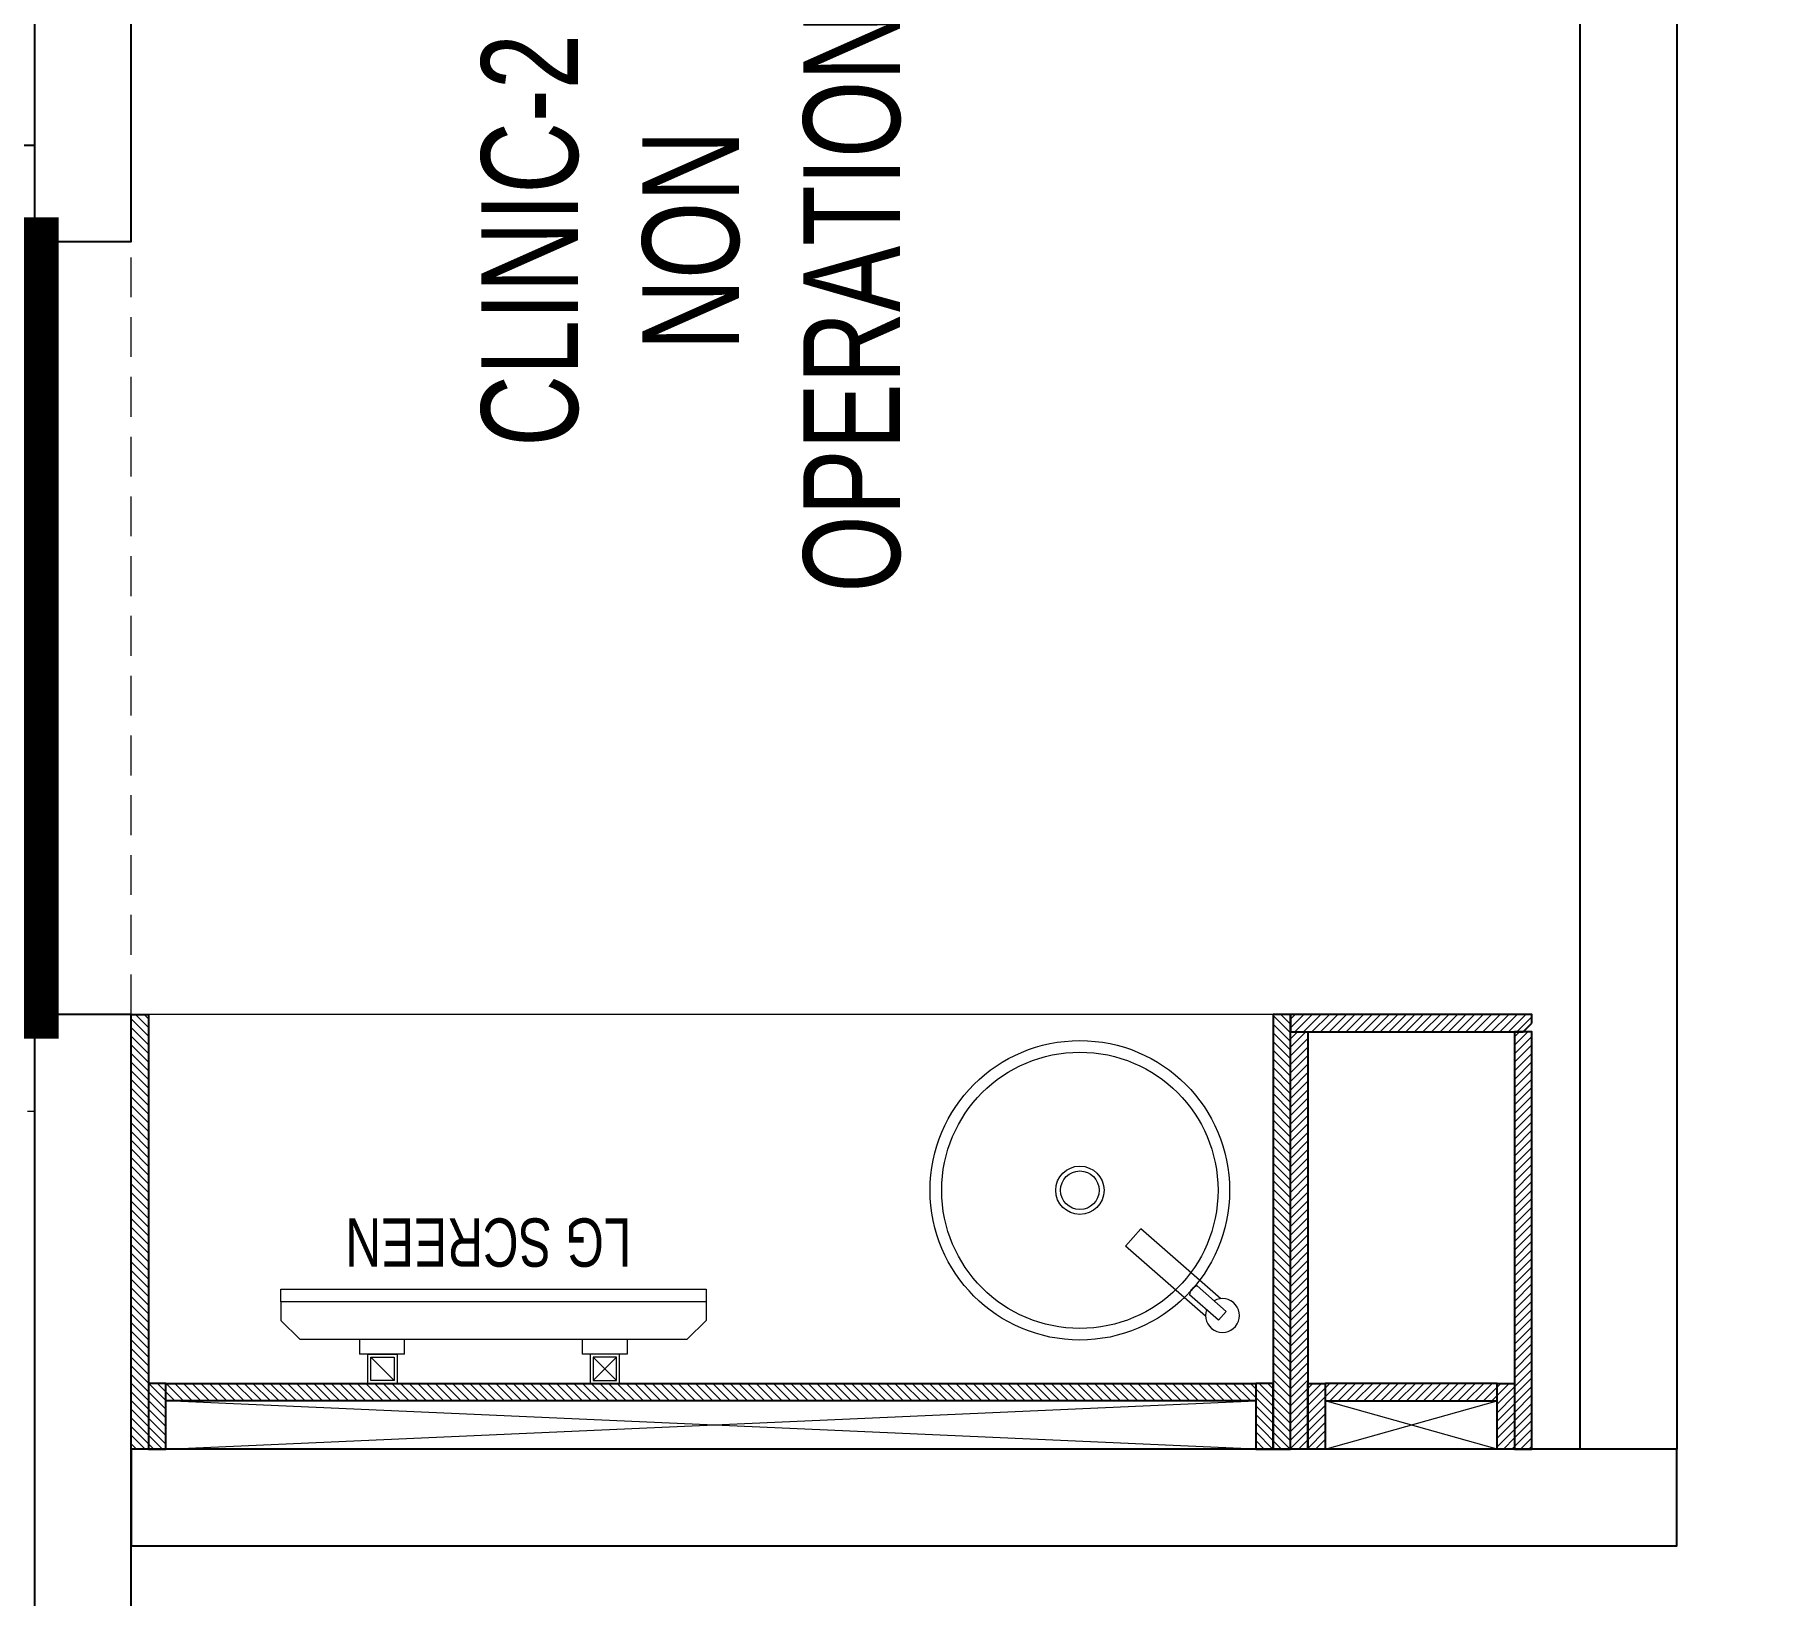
# Model space of a CAD drawing. Header units: feet. Extents: x 2754213 to 2776359, y -5767125 to -5759417.
# Drawn here: x 2770755 to 2772546, y -5762648 to -5761032 of the extents above; entities that cross this region are included whole.
import ezdxf

# ---------------------------------------------------------------- set-up
doc = ezdxf.new("R2010")
doc.units = ezdxf.units.FT
doc.header["$LTSCALE"] = 33
doc.header["$MEASUREMENT"] = 0
doc.linetypes.add('a_p6_plan_L18$0$HIDDEN', pattern=[0.375, 0.25, -0.125])
doc.linetypes.add('ACAD_ISO03W100', pattern=[30, 12, -18])
for name, color, linetype, lineweight in [('Floor-Unit', 1, 'Continuous', 13), ('LENS-CURTAIN', 5, 'a_p6_plan_L18$0$HIDDEN', 9), ('LENS-PARTITION', 21, 'Continuous', 25), ('LENS_DIMENSION', 193, 'Continuous', 0), ('LENS_TEXT', 31, 'Continuous', 5), ('LK-FF&E WALL', 1, 'Continuous', 9), ('LK-IT', 3, 'Continuous', 18), ('LK-TILES FINISH', 251, 'Continuous', 5), ('LN-ELEVATION-1', 81, 'Continuous', 25), ('LN-ELEVATION-2', 103, 'Continuous', 20), ('LN-ELEVATION-3', 125, 'Continuous', 18), ('LN-HATCH', 251, 'Continuous', 0), ('TV', 92, 'Continuous', 18)]:
    doc.layers.add(name, color=color, linetype=linetype, lineweight=lineweight)
doc.styles.get("Standard").update_dxf_attribs({"font": 'GILC____.TTF'})
pattern_1 = [(44.99999999999998, (35858.5, -100655.3575484328), (-4.419417382415918, 4.419417382415923), [])]

# ---------------------------------------------------------------- blocks, each defined once
blk = doc.blocks.new('rtf')
at = {"color": 0, "linetype": 'ByBlock', "lineweight": -2}
for p, q in [((16412.5253540573, -172798.8148984113), (16452.40026456733, -172798.8148984113)), ((16412.5253540573, -172810.8148984113), (16412.5253540573, -172798.8148984113)), ((16425.26329468148, -172793.1007600746), (16535.26329468148, -172793.1007600746)), ((16535.26329468148, -172793.1007600746), (16535.26329468148, -172817.1007600746)), ((16412.5253540573, -172810.8148984113), (16452.40026456733, -172810.8148984113)), ((16425.26329468148, -172817.1007600746), (16535.26329468148, -172817.1007600746))]:
    blk.add_line(p, q, dxfattribs=at)
for centre, radius, start, end in [((16412.5253540573, -172805.1007600746), 17.5, 21.05058810897431, 340.9421780194656), ((16444.53660690578, -172804.8148984114), 9.891264419597851, 322.656233941354, 37.34376605891414)]:
    blk.add_arc(centre, radius, start, end, dxfattribs=at)
blk = doc.blocks.new('dsg')
at = {"color": 0, "linetype": 'ByBlock', "lineweight": -2}
for radius in [155, 143, 25, 20]:
    blk.add_circle((11491.5035008227, -171102.5847399924), radius, dxfattribs=at)
blk.add_blockref('rtf', (-5117.472106590168, 1702.9323767405), dxfattribs=at)
blk = doc.blocks.new('CLINIC - CABINET SINK')
at = {"layer": 'LN-HATCH', "ltscale": 0.5}
h = blk.add_hatch(dxfattribs=at)
h.set_pattern_fill('ANSI31', color=256, scale=2)
h.set_pattern_definition([(45, (4052861.500382861, 1708016.355767586), (-4.490128060534575, 4.490128060534575), [])])
h.paths.add_polyline_path([(-563.359543572413, 156.9999999999999), (564.640456427587, 156.9999999999999), (564.640456427587, 174.9999999999999), (-563.359543572413, 174.9999999999999)])
h.paths.add_polyline_path([(582.6404564275867, 225), (600.6404564275867, 225), (600.6404564275867, -225), (582.6404564275867, -225)])
h.paths.add_polyline_path([(564.640456427587, 225), (582.6404564275867, 225), (582.6404564275867, 156.9999999999999), (564.640456427587, 156.9999999999999)])
h.paths.add_polyline_path([(-581.359543572413, 225), (-599.359543572413, 225), (-599.359543572413, -225), (-581.359543572413, -225)])
h.paths.add_polyline_path([(-581.359543572413, 225), (-563.359543572413, 225), (-563.359543572413, 156.9999999999999), (-581.359543572413, 156.9999999999999)])
at = {"layer": 'LN-ELEVATION-1', "ltscale": 0.5}
for points in [[(-581.359543572413, 225), (-599.359543572413, 225), (-599.359543572413, -225), (-581.359543572413, -225)], [(-581.359543572413, 225), (-563.359543572413, 225), (-563.359543572413, 156.9999999999999), (-581.359543572413, 156.9999999999999)], [(564.640456427587, 225), (582.6404564275867, 225), (582.6404564275867, 156.9999999999999), (564.640456427587, 156.9999999999999)], [(582.6404564275867, 225), (600.6404564275867, 225), (600.6404564275867, -225), (582.6404564275867, -225)], [(-563.359543572413, 156.9999999999999), (564.640456427587, 156.9999999999999), (564.640456427587, 174.9999999999999), (-563.359543572413, 174.9999999999999)]]:
    blk.add_lwpolyline(points, close=True, dxfattribs=at)
at = {"layer": 'LN-ELEVATION-2', "ltscale": 0.5}
blk.add_line((582.6404564275867, -225), (-581.359543572413, -225), dxfattribs=at)
at = {"layer": 'LN-HATCH', "ltscale": 0.5}
for p, q in [((564.640456427587, 225), (-563.359543572413, 174.9999999999999)), ((-563.359543572413, 225), (564.640456427587, 174.9999999999999))]:
    blk.add_line(p, q, dxfattribs=at)
at = {"layer": 'LN-ELEVATION-3', "xscale": -1, "rotation": 41.1558274151866}
blk.add_blockref('dsg', (-103569.3304926871, 136346.6509754679), dxfattribs=at)
blk = doc.blocks.new('CLINIC SCREEN')
at = {"layer": 'TV'}
for p, q in [((-103.1090284836336, 42.85441964946222), (-127.4114311772946, 18.55201695591665)), ((-127.4114311772946, 42.85441964946222), (-103.1090284836336, 18.55201695591665)), ((102.7052824410566, 42.85441964946222), (127.007685134602, 18.55201695591665))]:
    blk.add_line(p, q, dxfattribs=at)
at = {"layer": 'TV', "ltscale": 12}
for p, q in [((-220.0000000000082, -19.41163062257681), (-200.5883693773149, 0)), ((200.5883693773149, 0), (-200.5883693773149, 0)), ((-138.5315413423604, 0), (-138.5315413423604, 15.514207008644)), ((-138.5315413423604, 15.514207008644), (-91.98892031613741, 15.514207008644)), ((-91.98892031613741, 15.514207008644), (-91.98892031613741, 0)), ((91.98892031610741, 15.514207008644), (91.98892031610741, 0)), ((91.98892031610741, 15.514207008644), (138.5315413423595, 15.514207008644)), ((138.5315413423595, 0), (138.5315413423595, 15.514207008644)), ((219.9999999999918, -19.41163062257681), (200.5883693773149, 0)), ((-220.0000000000082, -38.82326124538668), (-220.0000000000082, -19.41163062257681)), ((219.9999999999918, -38.82326124538668), (219.9999999999918, -19.41163062257681))]:
    blk.add_line(p, q, dxfattribs=at)
at = {"layer": 'TV'}
for points in [[(-130.4492315140169, 15.51421661919448), (-100.0712281470269, 15.51421661919448), (-100.0712281470269, 45.89221998606814), (-130.4492315140169, 45.89221998606814)], [(-127.4114311772946, 18.55201695591665), (-103.1090284836336, 18.55201695591665), (-103.1090284836336, 42.85441964946222), (-127.4114311772946, 42.85441964946222)], [(130.0454854713243, 15.51421661919448), (99.66748210433435, 15.51421661919448), (99.66748210433435, 45.89221998606814), (130.0454854713243, 45.89221998606814)], [(127.007685134602, 18.55201695591665), (102.7052824410566, 18.55201695591665), (102.7052824410566, 42.85441964946222), (127.007685134602, 42.85441964946222)]]:
    blk.add_lwpolyline(points, close=True, dxfattribs=at)
at = {"layer": 'TV', "ltscale": 12}
blk.add_lwpolyline([(-220.0000000000082, -51.71278328332107), (-220.0000000000082, -38.82326124538668), (219.9999999999918, -38.82326124538668), (219.9999999999918, -51.71278328332107)], close=True, dxfattribs=at)
at = {"layer": 'Floor-Unit', "color": 0, "ltscale": 2, "insert": (5.199680584678389, -100.4085774972336), "char_height": 50, "attachment_point": 5}
blk.add_mtext_dynamic_manual_height_columns('LG SCREEN', width=466.4796511627907, gutter_width=12.5, heights=[0], dxfattribs=at)
blk = doc.blocks.new('CLINIC - MOP CLOSET')
at = {"layer": 'LN-HATCH', "ltscale": 0.5}
h = blk.add_hatch(dxfattribs=at)
h.set_pattern_fill('ANSI31', color=256, scale=50, angle=360)
h.set_pattern_definition(pattern_1)
h.paths.add_polyline_path([(-106.3595435724128, 216), (-124.3595435724128, 216), (-124.3595435724128, -216), (-106.3595435724128, -216)])
h = blk.add_hatch(dxfattribs=at)
h.set_pattern_fill('ANSI31', color=256, scale=50, angle=360)
h.set_pattern_definition(pattern_1)
h.paths.add_polyline_path([(-106.3595435724128, 216), (-88.35954357241282, 216), (-88.35954357241282, 148), (-106.3595435724128, 148)])
h = blk.add_hatch(dxfattribs=at)
h.set_pattern_fill('ANSI31', color=256, scale=50, angle=360)
h.set_pattern_definition(pattern_1)
h.paths.add_polyline_path([(89.64045642758717, 216), (107.6404564275872, 216), (107.6404564275872, 148), (89.64045642758717, 148)])
h = blk.add_hatch(dxfattribs=at)
h.set_pattern_fill('ANSI31', color=256, scale=50, angle=360)
h.set_pattern_definition(pattern_1)
h.paths.add_polyline_path([(107.6404564275872, 216), (125.6404564275872, 216), (125.6404564275872, -216), (107.6404564275872, -216)])
h = blk.add_hatch(dxfattribs=at)
h.set_pattern_fill('ANSI31', color=256, scale=50, angle=360)
h.set_pattern_definition(pattern_1)
h.paths.add_polyline_path([(-88.35954357241282, 148), (89.64045642758717, 148), (89.64045642758717, 166), (-88.35954357241282, 166)])
h = blk.add_hatch(dxfattribs=at)
h.set_pattern_fill('ANSI31', color=256, scale=50, angle=360)
h.set_pattern_definition([(44.99999999999998, (35894.5, -101037.3575484328), (-4.419417382415918, 4.419417382415923), [])])
h.paths.add_polyline_path([(-115.3595435724055, -216), (-124.3595435724128, -225), (-124.3595435724128, -234), (125.6404564275872, -234), (125.6404564275872, -216)])
at = {"layer": 'LN-ELEVATION-1', "ltscale": 0.5}
for points in [[(-106.3595435724128, 216), (-124.3595435724128, 216), (-124.3595435724128, -216), (-106.3595435724128, -216)], [(-106.3595435724128, 216), (-88.35954357241282, 216), (-88.35954357241282, 148), (-106.3595435724128, 148)], [(89.64045642758717, 216), (107.6404564275872, 216), (107.6404564275872, 148), (89.64045642758717, 148)], [(107.6404564275872, 216), (125.6404564275872, 216), (125.6404564275872, -216), (107.6404564275872, -216)], [(-88.35954357241282, 148), (89.64045642758717, 148), (89.64045642758717, 166), (-88.35954357241282, 166)], [(-124.3595435724128, -225), (-124.3595435724128, -234), (125.6404564275872, -234), (125.6404564275872, -216), (-115.3595435724128, -216)]]:
    blk.add_lwpolyline(points, close=True, dxfattribs=at)
at = {"layer": 'LN-HATCH', "ltscale": 0.5}
for p, q in [((89.64045642758717, 216), (-88.35954357241282, 166)), ((-88.35954357241282, 216), (89.64045642758717, 166))]:
    blk.add_line(p, q, dxfattribs=at)

msp = doc.modelspace()

# ---------------------------------------------------------------- linework, layer by layer
at = {"layer": 'LENS-CURTAIN', "ltscale": 5}
for points in [[(2770854.983637214, -5761246.573069568), (2770754.983637214, -5761246.573069568), (2770754.983637214, -5762046.573069568), (2770854.983637214, -5762046.573069568)], [(2770754.983637214, -5762046.573069568), (2770004.983637214, -5762046.573069568), (2770004.983637214, -5762146.573069568), (2770754.983637214, -5762146.573069568)]]:
    msp.add_lwpolyline(points, close=True, dxfattribs=at)
at = {"layer": 'LENS-PARTITION'}
for points in [[(2770754.983637214, -5761246.573069568), (2770854.983637214, -5761246.573069568), (2770854.983637214, -5759646.573069568), (2770754.983637214, -5759646.573069568)], [(2772354.983637214, -5762496.573069568), (2772354.983637214, -5759646.573069568), (2772454.983637215, -5759646.573069568), (2772454.983637215, -5762496.573069568)], [(2769554.983637214, -5761146.573069567), (2770754.983637214, -5761146.573069567), (2770754.983637214, -5761246.573069568), (2769554.983637214, -5761246.573069568)], [(2770854.983637214, -5762046.573069568), (2770754.983637214, -5762046.573069568), (2770754.983637214, -5766839.573069567), (2770854.983637214, -5766839.573069567)], [(2772454.983637215, -5762496.573069568), (2770854.983637214, -5762496.573069568), (2770854.983637214, -5762596.573069568), (2772454.983637215, -5762596.573069568)]]:
    msp.add_lwpolyline(points, close=True, dxfattribs=at)
at = {"layer": 'LENS_DIMENSION'}
msp.add_lwpolyline([(2770854.983637214, -5766839.573069567), (2771474.983637214, -5766839.573069567), (2771474.983637214, -5766714.573069568), (2771794.983637214, -5766714.573069568), (2771794.983637214, -5766894.573069568), (2776128.983637214, -5766894.573069568), (2776128.983637214, -5759646.573069568), (2772454.983637215, -5759646.573069568), (2772454.983637215, -5762596.573069568), (2770854.983637214, -5762596.573069568)], close=True, dxfattribs=at)
at = {"layer": 'LK-TILES FINISH', "color": 212, "linetype": 'ACAD_ISO03W100', "ltscale": 0.05, "const_width": 50}
msp.add_lwpolyline([(2770754.983637214, -5761246.573069568), (2768354.983637214, -5761246.573069568), (2768354.983637214, -5762046.573069567), (2770754.983637214, -5762046.573069567)], close=True, dxfattribs=at)

# ---------------------------------------------------------------- block references
at = {"layer": 'LK-FF&E WALL', "xscale": -1, "rotation": 180}
msp.add_blockref('CLINIC - CABINET SINK', (2771454.343180786, -5762271.573069567), dxfattribs=at)
at = {"layer": 'LK-FF&E WALL', "rotation": 180}
msp.add_blockref('CLINIC - MOP CLOSET', (2772180.624093642, -5762280.573069567), dxfattribs=at)
at = {"layer": 'LK-IT', "rotation": 180}
msp.add_blockref('CLINIC SCREEN', (2771229.983637214, -5762382.680849592), dxfattribs=at)

# ---------------------------------------------------------------- texts
at = {"layer": 'LENS_TEXT', "linetype": 'Continuous', "ltscale": 3, "insert": (2771434.769489927, -5761245.252582859), "char_height": 100, "attachment_point": 5, "rotation": 90}
msp.add_mtext_dynamic_manual_height_columns('CLINIC-2 \\PNON OPERATIONAL ', width=845.6595716566997, gutter_width=0.9999999999999992, heights=[0], dxfattribs=at)

doc.saveas('drawing.dxf')
